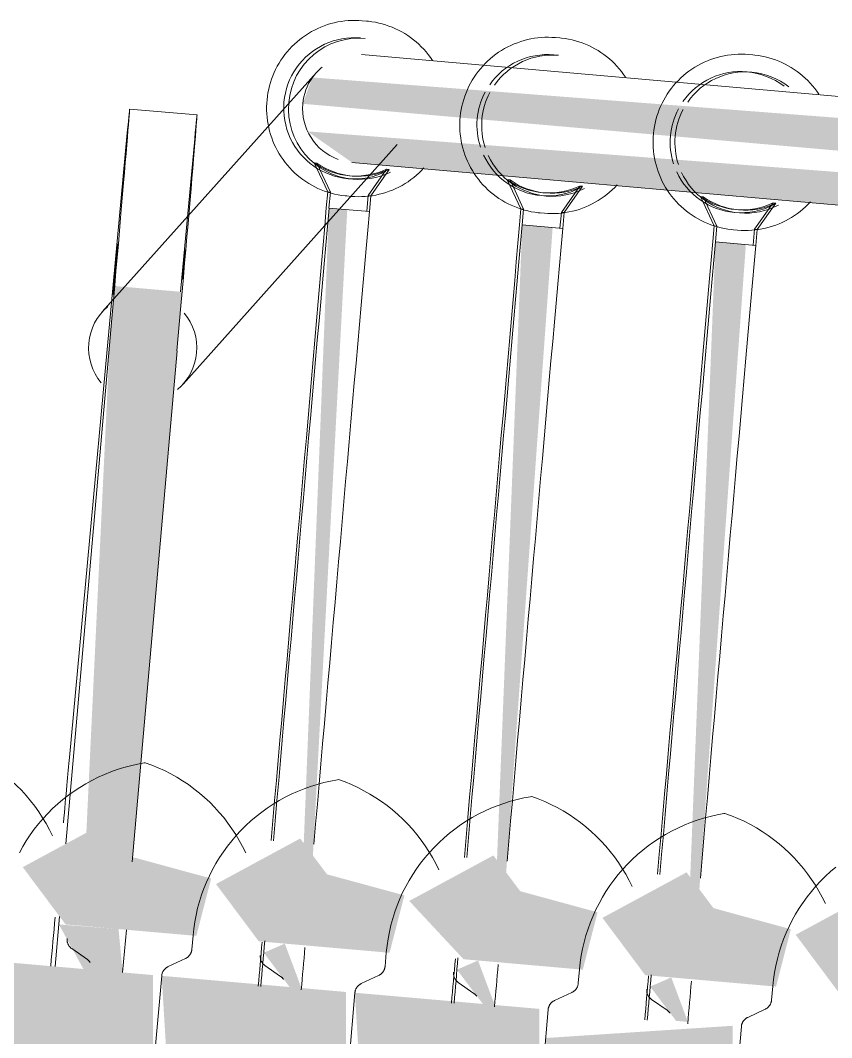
# Model space of a CAD drawing. Header units: metres. Extents: x -4613 to -4328, y -1 to 30.
# Drawn here: x -4356.8384 to -4356.7785, y 16.8737 to 16.9489 of the extents above; entities that cross this region are included whole.
import ezdxf

# ---------------------------------------------------------------- set-up
doc = ezdxf.new("R2010")
doc.units = ezdxf.units.M
doc.layers.add('Q-SPCQ', color=91, linetype='Continuous', lineweight=5)

# ---------------------------------------------------------------- blocks, each defined once
blk = doc.blocks.new('Static Line_Sayfa_Metal Deck_Pan Mount - Up to 15 _ pitch - Max 2 Users-1848787-NORTH EAST')
at = {"layer": 'Q-SPCQ'}
for points in [[(4342.461645, 16.926491), (4342.46394, 16.929767), (4342.465979, 16.930127), (4342.276803, 16.94467), (4342.276095, 16.942724), (4342.345505, 16.936652)], [(4342.465281, 16.922157), (4342.462005, 16.924452), (4342.461645, 16.926491), (4342.276455, 16.940685), (4342.279731, 16.938391), (4342.42375, 16.925791)], [(4342.266807, 16.924464), (4342.267187, 16.928829), (4342.262206, 16.929265), (4342.261826, 16.9249)], [(4342.268236, 16.881258), (4342.269331, 16.885496), (4342.263616, 16.887054), (4342.261631, 16.889697), (4342.255415, 16.886334), (4342.258573, 16.882103)], [(4342.282509, 16.880009), (4342.283603, 16.884248), (4342.277889, 16.885805), (4342.275903, 16.888448), (4342.269687, 16.885085), (4342.272846, 16.880855)], [(4342.296782, 16.878761), (4342.297876, 16.882999), (4342.292162, 16.884556), (4342.290176, 16.8872), (4342.28396, 16.883837), (4342.287971, 16.879532)], [(4342.311055, 16.877512), (4342.312149, 16.88175), (4342.306435, 16.883308), (4342.304449, 16.885951), (4342.298233, 16.882588), (4342.301391, 16.878357)], [(4342.325327, 16.876263), (4342.326421, 16.880502), (4342.320707, 16.882059), (4342.318721, 16.884702), (4342.312505, 16.881339), (4342.315664, 16.877109)], [(4342.265029, 16.870916), (4342.265029, 16.878362), (4342.251403, 16.879554), (4342.251854, 16.872068), (4342.26404, 16.871002)], [(4342.279301, 16.869667), (4342.279301, 16.877113), (4342.265675, 16.878305), (4342.266127, 16.870819), (4342.278312, 16.869753)], [(4342.293574, 16.868418), (4342.293574, 16.875864), (4342.279948, 16.877057), (4342.280399, 16.869571), (4342.292585, 16.868505)], [(4342.307847, 16.867169), (4342.307847, 16.874616), (4342.294037, 16.873712), (4342.294672, 16.868322), (4342.306858, 16.867256)]]:
    blk.add_hatch(color=256, dxfattribs=at).paths.add_polyline_path(points)
h = blk.add_hatch(color=256, dxfattribs=at)
h.paths.add_polyline_path([(4342.276, 16.877402), (4342.274771, 16.880686), (4342.273215, 16.880009), (4342.275125, 16.877479)])
h.paths.add_polyline_path([(4342.276848, 16.887191), (4342.279385, 16.934908), (4342.278034, 16.935026), (4342.27617, 16.888093), (4342.276763, 16.887303)])
h = blk.add_hatch(color=256, dxfattribs=at)
h.paths.add_polyline_path([(4342.290273, 16.876153), (4342.289044, 16.879438), (4342.287488, 16.878761), (4342.289398, 16.87623)])
h.paths.add_polyline_path([(4342.291121, 16.885942), (4342.294555, 16.933581), (4342.292307, 16.933777), (4342.290443, 16.886844), (4342.290492, 16.886779)])
h = blk.add_hatch(color=256, dxfattribs=at)
h.paths.add_polyline_path([(4342.304546, 16.874905), (4342.303316, 16.878189), (4342.30176, 16.877512), (4342.30367, 16.874981)])
h.paths.add_polyline_path([(4342.305393, 16.884693), (4342.308827, 16.932332), (4342.30658, 16.932529), (4342.304716, 16.885595), (4342.305309, 16.884806)])
h = blk.add_hatch(color=256, dxfattribs=at)
h.paths.add_polyline_path([(4342.253913, 16.868877), (4342.253233, 16.871948), (4342.232062, 16.871543), (4342.234041, 16.870615), (4342.251977, 16.869046)])
h.paths.add_polyline_path([(4342.26279, 16.878558), (4342.262491, 16.881761), (4342.258082, 16.882103), (4342.259894, 16.878811), (4342.262491, 16.878584)])
h.paths.add_polyline_path([(4342.263542, 16.887152), (4342.266807, 16.924464), (4342.261826, 16.9249), (4342.260111, 16.888875), (4342.262491, 16.888552), (4342.263137, 16.887692)])
for p, q in [((4342.280807, 16.948837), (4342.28049, 16.948865)), ((4342.29508, 16.947588), (4342.294763, 16.947616)), ((4342.465979, 16.930127), (4342.280428, 16.94636)), ((4342.309353, 16.946339), (4342.309036, 16.946367)), ((4342.277117, 16.945041), (4342.261291, 16.927353)), ((4342.268288, 16.941902), (4342.263307, 16.942337)), ((4342.263134, 16.940575), (4342.258858, 16.894437)), ((4342.267067, 16.92884), (4342.268115, 16.940139)), ((4342.267253, 16.922019), (4342.283079, 16.939707)), ((4342.277936, 16.936211), (4342.276932, 16.938365)), ((4342.276932, 16.938365), (4342.277132, 16.938347)), ((4342.277132, 16.938347), (4342.278137, 16.936193)), ((4342.279731, 16.938391), (4342.465281, 16.922157)), ((4342.282288, 16.937896), (4342.280925, 16.935949)), ((4342.281125, 16.935932), (4342.282488, 16.937879)), ((4342.282288, 16.937896), (4342.282488, 16.937879)), ((4342.292209, 16.934962), (4342.291205, 16.937116)), ((4342.291205, 16.937116), (4342.291405, 16.937098)), ((4342.291405, 16.937098), (4342.292409, 16.934945)), ((4342.296561, 16.936647), (4342.295198, 16.934701)), ((4342.295398, 16.934683), (4342.296761, 16.93663)), ((4342.296561, 16.936647), (4342.296761, 16.93663)), ((4342.277834, 16.935043), (4342.277936, 16.936211)), ((4342.277936, 16.936211), (4342.278137, 16.936193)), ((4342.278137, 16.936193), (4342.278034, 16.935026)), ((4342.279357, 16.935914), (4342.279674, 16.935886)), ((4342.280925, 16.935949), (4342.280823, 16.934782)), ((4342.280925, 16.935949), (4342.281125, 16.935932)), ((4342.281023, 16.934764), (4342.281125, 16.935932)), ((4342.306482, 16.933713), (4342.305478, 16.935867)), ((4342.305478, 16.935867), (4342.305678, 16.93585)), ((4342.305678, 16.93585), (4342.306682, 16.933696)), ((4342.310833, 16.935399), (4342.30947, 16.933452)), ((4342.309671, 16.933435), (4342.311034, 16.935381)), ((4342.310833, 16.935399), (4342.311034, 16.935381)), ((4342.278034, 16.935026), (4342.281023, 16.934764)), ((4342.292107, 16.933795), (4342.292209, 16.934962)), ((4342.292209, 16.934962), (4342.292409, 16.934945)), ((4342.292409, 16.934945), (4342.292307, 16.933777)), ((4342.29363, 16.934665), (4342.293947, 16.934638)), ((4342.295198, 16.934701), (4342.295096, 16.933533)), ((4342.295198, 16.934701), (4342.295398, 16.934683)), ((4342.295296, 16.933516), (4342.295398, 16.934683)), ((4342.292307, 16.933777), (4342.295296, 16.933516)), ((4342.30638, 16.932546), (4342.306482, 16.933713)), ((4342.306482, 16.933713), (4342.306682, 16.933696)), ((4342.306682, 16.933696), (4342.30658, 16.932529)), ((4342.307903, 16.933417), (4342.30822, 16.933389)), ((4342.30947, 16.933452), (4342.309368, 16.932285)), ((4342.30947, 16.933452), (4342.309671, 16.933435)), ((4342.309568, 16.932267), (4342.309671, 16.933435)), ((4342.30658, 16.932529), (4342.309568, 16.932267)), ((4342.258603, 16.888059), (4342.261826, 16.9249)), ((4342.266807, 16.924464), (4342.263505, 16.886728)), ((4342.257809, 16.878993), (4342.258133, 16.882693)), ((4342.263066, 16.88171), (4342.26279, 16.878558)), ((4342.267993, 16.881279), (4342.267903, 16.880256)), ((4342.260191, 16.879504), (4342.259034, 16.880314)), ((4342.26743, 16.87958), (4342.26615, 16.878983)), ((4342.282265, 16.880031), (4342.282176, 16.879007)), ((4342.274464, 16.878255), (4342.273307, 16.879065)), ((4342.296538, 16.878782), (4342.296449, 16.877759)), ((4342.265675, 16.878305), (4342.265029, 16.870916)), ((4342.281702, 16.878331), (4342.280422, 16.877734)), ((4342.288736, 16.877007), (4342.287579, 16.877817)), ((4342.310811, 16.877533), (4342.310721, 16.87651)), ((4342.279948, 16.877057), (4342.279301, 16.869667)), ((4342.295975, 16.877082), (4342.294695, 16.876485)), ((4342.303009, 16.875758), (4342.301852, 16.876568)), ((4342.294221, 16.875808), (4342.293574, 16.868418)), ((4342.310248, 16.875834), (4342.308968, 16.875237)), ((4342.308493, 16.874559), (4342.307847, 16.867169))]:
    blk.add_line(p, q, dxfattribs=at)
at = {"layer": 'Q-SPCQ', "flags": 128}
for points in [[(4342.28049, 16.948865), (4342.280231, 16.948882), (4342.279971, 16.948889), (4342.279711, 16.948886), (4342.279451, 16.948872), (4342.279192, 16.948848), (4342.278935, 16.948814), (4342.278679, 16.948769), (4342.278425, 16.948714), (4342.278173, 16.948649), (4342.277924, 16.948574), (4342.277678, 16.948489), (4342.277436, 16.948394), (4342.277198, 16.94829), (4342.276964, 16.948176), (4342.276735, 16.948053), (4342.276511, 16.947921), (4342.276293, 16.947781), (4342.27608, 16.947631), (4342.275873, 16.947473), (4342.275673, 16.947307), (4342.27548, 16.947133), (4342.275294, 16.946952), (4342.275115, 16.946763), (4342.274944, 16.946567), (4342.274781, 16.946365), (4342.274626, 16.946156), (4342.27448, 16.945941), (4342.274342, 16.94572), (4342.274213, 16.945495), (4342.274094, 16.945264), (4342.273983, 16.945028), (4342.273883, 16.944789), (4342.273792, 16.944545), (4342.27371, 16.944298), (4342.273639, 16.944048), (4342.273578, 16.943796), (4342.273526, 16.943541), (4342.273486, 16.943284), (4342.273455, 16.943026), (4342.273435, 16.942767), (4342.273425, 16.942507), (4342.273425, 16.942247), (4342.273436, 16.941987), (4342.273457, 16.941728), (4342.273489, 16.94147), (4342.273531, 16.941213), (4342.273583, 16.940959), (4342.273645, 16.940706), (4342.273718, 16.940456), (4342.2738, 16.94021), (4342.273892, 16.939967), (4342.273994, 16.939727), (4342.274105, 16.939492), (4342.274225, 16.939262), (4342.274355, 16.939037), (4342.274494, 16.938817), (4342.274641, 16.938602), (4342.274796, 16.938394), (4342.27496, 16.938192), (4342.275132, 16.937997), (4342.275312, 16.937809), (4342.275498, 16.937628), (4342.275692, 16.937455), (4342.275893, 16.93729), (4342.2761, 16.937133), (4342.276313, 16.936984), (4342.276533, 16.936844), (4342.276757, 16.936713), (4342.276987, 16.936591), (4342.277221, 16.936478), (4342.277459, 16.936375), (4342.277702, 16.936281), (4342.277948, 16.936197), (4342.278197, 16.936123), (4342.278449, 16.936059), (4342.278703, 16.936005), (4342.27896, 16.935961), (4342.279217, 16.935928), (4342.279357, 16.935914)], [(4342.285671, 16.945934), (4342.285524, 16.946149), (4342.285368, 16.946357), (4342.285204, 16.946559), (4342.285032, 16.946754), (4342.284853, 16.946942), (4342.284666, 16.947123), (4342.284472, 16.947296), (4342.284272, 16.947461), (4342.284064, 16.947618), (4342.283851, 16.947767), (4342.283632, 16.947907), (4342.283408, 16.948038), (4342.283178, 16.94816), (4342.282944, 16.948273), (4342.282705, 16.948376), (4342.282463, 16.94847), (4342.282217, 16.948554), (4342.281968, 16.948628), (4342.281716, 16.948692), (4342.281461, 16.948746), (4342.281205, 16.94879), (4342.280947, 16.948823), (4342.280807, 16.948837)], [(4342.294763, 16.947616), (4342.294503, 16.947633), (4342.294244, 16.94764), (4342.293984, 16.947637), (4342.293724, 16.947623), (4342.293465, 16.947599), (4342.293207, 16.947565), (4342.292951, 16.94752), (4342.292697, 16.947465), (4342.292445, 16.9474), (4342.292197, 16.947325), (4342.291951, 16.94724), (4342.291709, 16.947146), (4342.291471, 16.947041), (4342.291237, 16.946928), (4342.291008, 16.946805), (4342.290784, 16.946673), (4342.290565, 16.946532), (4342.290353, 16.946382), (4342.290146, 16.946224), (4342.289946, 16.946058), (4342.289753, 16.945884), (4342.289567, 16.945703), (4342.289388, 16.945514), (4342.289217, 16.945318), (4342.289054, 16.945116), (4342.288899, 16.944907), (4342.288752, 16.944692), (4342.288615, 16.944472), (4342.288486, 16.944246), (4342.288366, 16.944015), (4342.288256, 16.94378), (4342.288155, 16.94354), (4342.288064, 16.943296), (4342.287983, 16.943049), (4342.287912, 16.942799), (4342.28785, 16.942547), (4342.287799, 16.942292), (4342.287758, 16.942035), (4342.287728, 16.941777), (4342.287707, 16.941518), (4342.287697, 16.941258), (4342.287698, 16.940998), (4342.287709, 16.940738), (4342.28773, 16.940479), (4342.287762, 16.940221), (4342.287804, 16.939965), (4342.287856, 16.93971), (4342.287918, 16.939457), (4342.28799, 16.939208), (4342.288073, 16.938961), (4342.288165, 16.938718), (4342.288266, 16.938479), (4342.288378, 16.938244), (4342.288498, 16.938013), (4342.288628, 16.937788), (4342.288766, 16.937568), (4342.288913, 16.937354), (4342.289069, 16.937145), (4342.289233, 16.936944), (4342.289405, 16.936748), (4342.289584, 16.93656), (4342.289771, 16.93638), (4342.289965, 16.936206), (4342.290166, 16.936041), (4342.290373, 16.935884), (4342.290586, 16.935735), (4342.290805, 16.935595), (4342.29103, 16.935464), (4342.291259, 16.935342), (4342.291493, 16.935229), (4342.291732, 16.935126), (4342.291974, 16.935032), (4342.292221, 16.934948), (4342.29247, 16.934874), (4342.292722, 16.93481), (4342.292976, 16.934756), (4342.293232, 16.934713), (4342.29349, 16.934679), (4342.29363, 16.934665)], [(4342.299944, 16.944686), (4342.299797, 16.9449), (4342.299641, 16.945108), (4342.299477, 16.94531), (4342.299305, 16.945505), (4342.299126, 16.945693), (4342.298939, 16.945874), (4342.298745, 16.946047), (4342.298544, 16.946212), (4342.298337, 16.946369), (4342.298124, 16.946518), (4342.297905, 16.946658), (4342.29768, 16.946789), (4342.297451, 16.946911), (4342.297217, 16.947024), (4342.296978, 16.947128), (4342.296736, 16.947221), (4342.296489, 16.947305), (4342.29624, 16.947379), (4342.295988, 16.947443), (4342.295734, 16.947497), (4342.295478, 16.947541), (4342.29522, 16.947574), (4342.29508, 16.947588)], [(4342.309036, 16.946367), (4342.308776, 16.946385), (4342.308516, 16.946392), (4342.308256, 16.946388), (4342.307997, 16.946375), (4342.307738, 16.946351), (4342.30748, 16.946316), (4342.307224, 16.946272), (4342.30697, 16.946217), (4342.306718, 16.946152), (4342.306469, 16.946077), (4342.306224, 16.945992), (4342.305981, 16.945897), (4342.305743, 16.945793), (4342.305509, 16.945679), (4342.30528, 16.945556), (4342.305056, 16.945424), (4342.304838, 16.945283), (4342.304625, 16.945134), (4342.304419, 16.944976), (4342.304219, 16.94481), (4342.304025, 16.944636), (4342.303839, 16.944454), (4342.303661, 16.944265), (4342.303489, 16.94407), (4342.303326, 16.943867), (4342.303172, 16.943658), (4342.303025, 16.943444), (4342.302887, 16.943223), (4342.302759, 16.942997), (4342.302639, 16.942766), (4342.302529, 16.942531), (4342.302428, 16.942291), (4342.302337, 16.942048), (4342.302256, 16.941801), (4342.302184, 16.941551), (4342.302123, 16.941298), (4342.302072, 16.941043), (4342.302031, 16.940786), (4342.302, 16.940528), (4342.30198, 16.940269), (4342.30197, 16.940009), (4342.301971, 16.939749), (4342.301982, 16.93949), (4342.302003, 16.93923), (4342.302034, 16.938972), (4342.302076, 16.938716), (4342.302128, 16.938461), (4342.302191, 16.938209), (4342.302263, 16.937959), (4342.302345, 16.937712), (4342.302437, 16.937469), (4342.302539, 16.93723), (4342.30265, 16.936995), (4342.302771, 16.936765), (4342.3029, 16.936539), (4342.303039, 16.936319), (4342.303186, 16.936105), (4342.303342, 16.935897), (4342.303506, 16.935695), (4342.303678, 16.9355), (4342.303857, 16.935312), (4342.304044, 16.935131), (4342.304238, 16.934958), (4342.304438, 16.934792), (4342.304646, 16.934635), (4342.304859, 16.934487), (4342.305078, 16.934347), (4342.305302, 16.934215), (4342.305532, 16.934093), (4342.305766, 16.933981), (4342.306005, 16.933877), (4342.306247, 16.933783), (4342.306493, 16.9337), (4342.306742, 16.933625), (4342.306994, 16.933561), (4342.307249, 16.933508), (4342.307505, 16.933464), (4342.307763, 16.93343), (4342.307903, 16.933417)], [(4342.314216, 16.943437), (4342.314069, 16.943651), (4342.313914, 16.943859), (4342.31375, 16.944061), (4342.313578, 16.944256), (4342.313398, 16.944444), (4342.313212, 16.944625), (4342.313018, 16.944798), (4342.312817, 16.944964), (4342.31261, 16.945121), (4342.312397, 16.945269), (4342.312177, 16.945409), (4342.311953, 16.945541), (4342.311723, 16.945663), (4342.311489, 16.945776), (4342.311251, 16.945879), (4342.311008, 16.945973), (4342.310762, 16.946057), (4342.310513, 16.946131), (4342.310261, 16.946195), (4342.310007, 16.946249), (4342.30975, 16.946292), (4342.309493, 16.946326), (4342.309353, 16.946339)], [(4342.279674, 16.935886), (4342.279934, 16.935869), (4342.280194, 16.935862), (4342.280454, 16.935865), (4342.280713, 16.935879), (4342.280972, 16.935903), (4342.28123, 16.935937), (4342.281486, 16.935982), (4342.28174, 16.936037), (4342.281992, 16.936102), (4342.282241, 16.936177), (4342.282486, 16.936262), (4342.282729, 16.936356), (4342.282967, 16.936461), (4342.283201, 16.936574), (4342.28343, 16.936697), (4342.283654, 16.936829), (4342.283872, 16.93697), (4342.284085, 16.93712), (4342.284291, 16.937278), (4342.284491, 16.937444), (4342.284685, 16.937618), (4342.284871, 16.937799), (4342.285049, 16.937988)], [(4342.293947, 16.934638), (4342.294207, 16.93462), (4342.294466, 16.934613), (4342.294726, 16.934616), (4342.294986, 16.93463), (4342.295245, 16.934654), (4342.295503, 16.934689), (4342.295759, 16.934733), (4342.296013, 16.934788), (4342.296265, 16.934853), (4342.296513, 16.934928), (4342.296759, 16.935013), (4342.297001, 16.935108), (4342.297239, 16.935212), (4342.297473, 16.935326), (4342.297702, 16.935449), (4342.297926, 16.935581), (4342.298145, 16.935722), (4342.298357, 16.935871), (4342.298564, 16.936029), (4342.298764, 16.936195), (4342.298957, 16.936369), (4342.299143, 16.936551), (4342.299322, 16.936739)], [(4342.30822, 16.933389), (4342.308479, 16.933371), (4342.308739, 16.933364), (4342.308999, 16.933368), (4342.309259, 16.933381), (4342.309518, 16.933405), (4342.309775, 16.93344), (4342.310031, 16.933485), (4342.310285, 16.933539), (4342.310537, 16.933604), (4342.310786, 16.933679), (4342.311032, 16.933764), (4342.311274, 16.933859), (4342.311512, 16.933963), (4342.311746, 16.934077), (4342.311975, 16.9342), (4342.312199, 16.934332), (4342.312417, 16.934473), (4342.31263, 16.934622), (4342.312837, 16.93478), (4342.313037, 16.934946), (4342.31323, 16.93512), (4342.313416, 16.935302), (4342.313595, 16.935491)], [(4342.250193, 16.8953), (4342.250674, 16.895124), (4342.251147, 16.894929), (4342.251611, 16.894714), (4342.252067, 16.894482), (4342.252514, 16.894231), (4342.25295, 16.893963), (4342.253374, 16.893678), (4342.253787, 16.893375), (4342.254188, 16.893057), (4342.254576, 16.892723), (4342.25495, 16.892373), (4342.255309, 16.892009), (4342.255654, 16.891631), (4342.255984, 16.891239), (4342.256297, 16.890835), (4342.256594, 16.890418), (4342.256874, 16.889989), (4342.257137, 16.88955), (4342.257382, 16.889101), (4342.257609, 16.888642)], [(4342.255161, 16.887404), (4342.255409, 16.887851), (4342.255676, 16.888289), (4342.255959, 16.888715), (4342.25626, 16.889129), (4342.256576, 16.889531), (4342.256909, 16.88992), (4342.257257, 16.890296), (4342.257619, 16.890657), (4342.257996, 16.891003), (4342.258386, 16.891334), (4342.258789, 16.89165), (4342.259205, 16.891948), (4342.259632, 16.89223), (4342.26007, 16.892495), (4342.260518, 16.892742), (4342.260976, 16.892971), (4342.261443, 16.893181), (4342.261917, 16.893373), (4342.262399, 16.893545), (4342.262888, 16.893698), (4342.263382, 16.893831), (4342.263881, 16.893945), (4342.264384, 16.894038), (4342.264466, 16.894051)], [(4342.264466, 16.894051), (4342.264946, 16.893875), (4342.265419, 16.89368), (4342.265884, 16.893466), (4342.26634, 16.893233), (4342.266786, 16.892983), (4342.267222, 16.892714), (4342.267647, 16.892429), (4342.26806, 16.892127), (4342.268461, 16.891808), (4342.268848, 16.891474), (4342.269222, 16.891125), (4342.269582, 16.89076), (4342.269927, 16.890382), (4342.270256, 16.88999), (4342.27057, 16.889586), (4342.270867, 16.889169), (4342.271147, 16.888741), (4342.27141, 16.888302), (4342.271655, 16.887852), (4342.271882, 16.887393)], [(4342.267993, 16.881279), (4342.268048, 16.881788), (4342.268123, 16.882295), (4342.268218, 16.882797), (4342.268333, 16.883296), (4342.268468, 16.88379), (4342.268623, 16.884278), (4342.268797, 16.884759), (4342.268991, 16.885233), (4342.269203, 16.885698), (4342.269433, 16.886155), (4342.269682, 16.886603), (4342.269948, 16.88704), (4342.270232, 16.887466), (4342.270532, 16.88788), (4342.270849, 16.888282), (4342.271182, 16.888671), (4342.271529, 16.889047), (4342.271892, 16.889408), (4342.272269, 16.889755), (4342.272659, 16.890086), (4342.273062, 16.890401), (4342.273478, 16.8907), (4342.273905, 16.890982), (4342.274343, 16.891246), (4342.274791, 16.891493), (4342.275249, 16.891722), (4342.275716, 16.891933), (4342.27619, 16.892124), (4342.276672, 16.892296), (4342.277161, 16.892449), (4342.277655, 16.892583), (4342.278154, 16.892696), (4342.278657, 16.89279), (4342.278738, 16.892803)], [(4342.278738, 16.892803), (4342.279219, 16.892626), (4342.279692, 16.892431), (4342.280157, 16.892217), (4342.280613, 16.891984), (4342.281059, 16.891734), (4342.281495, 16.891466), (4342.28192, 16.89118), (4342.282333, 16.890878), (4342.282734, 16.89056), (4342.283121, 16.890225), (4342.283495, 16.889876), (4342.283855, 16.889512), (4342.2842, 16.889133), (4342.284529, 16.888742), (4342.284842, 16.888337), (4342.285139, 16.88792), (4342.28542, 16.887492), (4342.285682, 16.887053), (4342.285927, 16.886603), (4342.286154, 16.886145)], [(4342.282265, 16.880031), (4342.28232, 16.88054), (4342.282395, 16.881046), (4342.282491, 16.881549), (4342.282606, 16.882047), (4342.282741, 16.882541), (4342.282896, 16.883029), (4342.28307, 16.88351), (4342.283263, 16.883984), (4342.283475, 16.88445), (4342.283706, 16.884907), (4342.283955, 16.885354), (4342.284221, 16.885791), (4342.284505, 16.886217), (4342.284805, 16.886632), (4342.285122, 16.887034), (4342.285454, 16.887423), (4342.285802, 16.887798), (4342.286165, 16.888159), (4342.286541, 16.888506), (4342.286932, 16.888837), (4342.287335, 16.889152), (4342.28775, 16.889451), (4342.288178, 16.889733), (4342.288616, 16.889998), (4342.289064, 16.890245), (4342.289522, 16.890473), (4342.289988, 16.890684), (4342.290463, 16.890875), (4342.290945, 16.891048), (4342.291433, 16.891201), (4342.291927, 16.891334), (4342.292426, 16.891447), (4342.29293, 16.891541), (4342.293011, 16.891554)], [(4342.293011, 16.891554), (4342.293492, 16.891378), (4342.293965, 16.891182), (4342.29443, 16.890968), (4342.294886, 16.890736), (4342.295332, 16.890485), (4342.295768, 16.890217), (4342.296193, 16.889932), (4342.296606, 16.889629), (4342.297006, 16.889311), (4342.297394, 16.888977), (4342.297768, 16.888627), (4342.298127, 16.888263), (4342.298472, 16.887885), (4342.298802, 16.887493), (4342.299115, 16.887088), (4342.299412, 16.886672), (4342.299692, 16.886243), (4342.299955, 16.885804), (4342.3002, 16.885355), (4342.300427, 16.884896)], [(4342.296538, 16.878782), (4342.296593, 16.879291), (4342.296668, 16.879797), (4342.296763, 16.8803), (4342.296879, 16.880799), (4342.297014, 16.881292), (4342.297169, 16.88178), (4342.297343, 16.882261), (4342.297536, 16.882735), (4342.297748, 16.883201), (4342.297979, 16.883658), (4342.298227, 16.884105), (4342.298494, 16.884542), (4342.298777, 16.884969), (4342.299078, 16.885383), (4342.299394, 16.885785), (4342.299727, 16.886174), (4342.300075, 16.886549), (4342.300437, 16.886911), (4342.300814, 16.887257), (4342.301204, 16.887588), (4342.301608, 16.887903), (4342.302023, 16.888202), (4342.30245, 16.888484), (4342.302888, 16.888749), (4342.303337, 16.888996), (4342.303794, 16.889225), (4342.304261, 16.889435), (4342.304736, 16.889627), (4342.305218, 16.889799), (4342.305706, 16.889952), (4342.3062, 16.890085), (4342.306699, 16.890199), (4342.307202, 16.890292), (4342.307284, 16.890305)], [(4342.307284, 16.890305), (4342.307764, 16.890129), (4342.308237, 16.889934), (4342.308702, 16.88972), (4342.309158, 16.889487), (4342.309605, 16.889237), (4342.31004, 16.888968), (4342.310465, 16.888683), (4342.310878, 16.888381), (4342.311279, 16.888062), (4342.311667, 16.887728), (4342.312041, 16.887378), (4342.3124, 16.887014), (4342.312745, 16.886636), (4342.313074, 16.886244), (4342.313388, 16.88584), (4342.313685, 16.885423), (4342.313965, 16.884995), (4342.314228, 16.884555), (4342.314473, 16.884106), (4342.3147, 16.883647)], [(4342.310811, 16.877533), (4342.310866, 16.878042), (4342.310941, 16.878548), (4342.311036, 16.879051), (4342.311151, 16.87955), (4342.311287, 16.880044), (4342.311441, 16.880531), (4342.311615, 16.881013), (4342.311809, 16.881487), (4342.312021, 16.881952), (4342.312251, 16.882409), (4342.3125, 16.882857), (4342.312766, 16.883294), (4342.31305, 16.88372), (4342.31335, 16.884134), (4342.313667, 16.884536), (4342.314, 16.884925), (4342.314347, 16.885301), (4342.31471, 16.885662), (4342.315087, 16.886008), (4342.315477, 16.88634)], [(4342.258685, 16.881063), (4342.258683, 16.88103), (4342.258682, 16.880997), (4342.258682, 16.880964), (4342.258684, 16.880931), (4342.258687, 16.880898), (4342.258691, 16.880865), (4342.258697, 16.880832), (4342.258704, 16.8808), (4342.258712, 16.880768), (4342.258722, 16.880737), (4342.258733, 16.880705), (4342.258745, 16.880675), (4342.258758, 16.880644), (4342.258772, 16.880615), (4342.258788, 16.880586), (4342.258805, 16.880557), (4342.258823, 16.880529), (4342.258842, 16.880502), (4342.258862, 16.880476), (4342.258883, 16.880451), (4342.258905, 16.880426), (4342.258928, 16.880402), (4342.258952, 16.88038), (4342.258977, 16.880358), (4342.259003, 16.880337), (4342.259029, 16.880318)], [(4342.26743, 16.87958), (4342.267459, 16.879594), (4342.267488, 16.87961), (4342.267517, 16.879627), (4342.267544, 16.879645), (4342.267571, 16.879664), (4342.267597, 16.879684), (4342.267623, 16.879705), (4342.267647, 16.879727), (4342.267671, 16.879751), (4342.267693, 16.879775), (4342.267715, 16.8798), (4342.267736, 16.879825), (4342.267755, 16.879852), (4342.267774, 16.879879), (4342.267791, 16.879907), (4342.267807, 16.879936), (4342.267823, 16.879966), (4342.267836, 16.879996), (4342.267849, 16.880026), (4342.267861, 16.880057), (4342.267871, 16.880088), (4342.26788, 16.88012), (4342.267887, 16.880152), (4342.267894, 16.880185), (4342.267899, 16.880217), (4342.267903, 16.88025)], [(4342.260191, 16.879504), (4342.260218, 16.879485), (4342.260243, 16.879464), (4342.260268, 16.879442), (4342.260293, 16.87942), (4342.260316, 16.879396), (4342.260338, 16.879372), (4342.26036, 16.879347), (4342.26038, 16.879321), (4342.260399, 16.879294)], [(4342.272958, 16.879814), (4342.272955, 16.879781), (4342.272955, 16.879748), (4342.272955, 16.879715), (4342.272957, 16.879682), (4342.27296, 16.879649), (4342.272964, 16.879616), (4342.27297, 16.879584), (4342.272977, 16.879551), (4342.272985, 16.879519), (4342.272995, 16.879488), (4342.273005, 16.879457), (4342.273017, 16.879426), (4342.273031, 16.879396), (4342.273045, 16.879366), (4342.273061, 16.879337), (4342.273078, 16.879308), (4342.273095, 16.879281), (4342.273114, 16.879254), (4342.273134, 16.879227), (4342.273156, 16.879202), (4342.273178, 16.879177), (4342.273201, 16.879154), (4342.273225, 16.879131), (4342.27325, 16.879109), (4342.273275, 16.879089), (4342.273302, 16.879069)], [(4342.265675, 16.878305), (4342.265679, 16.878338), (4342.265684, 16.878371), (4342.26569, 16.878403), (4342.265697, 16.878436), (4342.265706, 16.878468), (4342.265716, 16.878499), (4342.265727, 16.87853), (4342.26574, 16.878561), (4342.265753, 16.878591), (4342.265768, 16.87862), (4342.265784, 16.878649), (4342.265802, 16.878678), (4342.26582, 16.878705), (4342.265839, 16.878732), (4342.26586, 16.878758), (4342.265881, 16.878783), (4342.265904, 16.878807), (4342.265927, 16.878831), (4342.265952, 16.878853), (4342.265977, 16.878874), (4342.266003, 16.878895), (4342.26603, 16.878914), (4342.266057, 16.878932), (4342.266086, 16.87895), (4342.266115, 16.878965), (4342.266144, 16.87898)], [(4342.281702, 16.878331), (4342.281732, 16.878345), (4342.281761, 16.878361), (4342.281789, 16.878378), (4342.281817, 16.878396), (4342.281844, 16.878415), (4342.28187, 16.878435), (4342.281895, 16.878457), (4342.28192, 16.878479), (4342.281944, 16.878502), (4342.281966, 16.878526), (4342.281988, 16.878551), (4342.282008, 16.878577), (4342.282028, 16.878603), (4342.282046, 16.878631), (4342.282064, 16.878659), (4342.28208, 16.878687), (4342.282095, 16.878717), (4342.282109, 16.878747), (4342.282122, 16.878777), (4342.282133, 16.878808), (4342.282143, 16.87884), (4342.282152, 16.878872), (4342.28216, 16.878904), (4342.282167, 16.878936), (4342.282172, 16.878969), (4342.282175, 16.879001)], [(4342.274464, 16.878255), (4342.27449, 16.878236), (4342.274516, 16.878215), (4342.274541, 16.878194), (4342.274565, 16.878171), (4342.274589, 16.878148), (4342.274611, 16.878123), (4342.274632, 16.878098), (4342.274653, 16.878072), (4342.274672, 16.878045)], [(4342.28723, 16.878565), (4342.287228, 16.878532), (4342.287227, 16.878499), (4342.287228, 16.878466), (4342.287229, 16.878433), (4342.287232, 16.8784), (4342.287237, 16.878368), (4342.287243, 16.878335), (4342.28725, 16.878303), (4342.287258, 16.878271), (4342.287267, 16.878239), (4342.287278, 16.878208), (4342.28729, 16.878177), (4342.287303, 16.878147), (4342.287318, 16.878117), (4342.287333, 16.878088), (4342.28735, 16.87806), (4342.287368, 16.878032), (4342.287387, 16.878005), (4342.287407, 16.877979), (4342.287428, 16.877953), (4342.28745, 16.877929), (4342.287473, 16.877905), (4342.287497, 16.877882), (4342.287522, 16.877861), (4342.287548, 16.87784), (4342.287575, 16.87782)], [(4342.279948, 16.877057), (4342.279951, 16.877089), (4342.279956, 16.877122), (4342.279962, 16.877155), (4342.27997, 16.877187), (4342.279979, 16.877219), (4342.279989, 16.87725), (4342.28, 16.877281), (4342.280012, 16.877312), (4342.280026, 16.877342), (4342.280041, 16.877372), (4342.280057, 16.877401), (4342.280074, 16.877429), (4342.280093, 16.877456), (4342.280112, 16.877483), (4342.280133, 16.877509), (4342.280154, 16.877534), (4342.280177, 16.877559), (4342.2802, 16.877582), (4342.280224, 16.877604), (4342.28025, 16.877626), (4342.280276, 16.877646), (4342.280302, 16.877665), (4342.28033, 16.877684), (4342.280358, 16.877701), (4342.280387, 16.877717), (4342.280417, 16.877732)], [(4342.295975, 16.877082), (4342.296005, 16.877097), (4342.296034, 16.877113), (4342.296062, 16.877129), (4342.29609, 16.877147), (4342.296117, 16.877166), (4342.296143, 16.877187), (4342.296168, 16.877208), (4342.296193, 16.87723), (4342.296216, 16.877253), (4342.296239, 16.877277), (4342.29626, 16.877302), (4342.296281, 16.877328), (4342.296301, 16.877355), (4342.296319, 16.877382), (4342.296337, 16.87741), (4342.296353, 16.877439), (4342.296368, 16.877468), (4342.296382, 16.877498), (4342.296395, 16.877529), (4342.296406, 16.87756), (4342.296416, 16.877591), (4342.296425, 16.877623), (4342.296433, 16.877655), (4342.296439, 16.877687), (4342.296444, 16.87772), (4342.296448, 16.877753)], [(4342.301503, 16.877317), (4342.301501, 16.877284), (4342.3015, 16.877251), (4342.3015, 16.877218), (4342.301502, 16.877185), (4342.301505, 16.877152), (4342.30151, 16.877119), (4342.301515, 16.877086), (4342.301522, 16.877054), (4342.30153, 16.877022), (4342.30154, 16.87699), (4342.301551, 16.876959), (4342.301563, 16.876928), (4342.301576, 16.876898), (4342.301591, 16.876869), (4342.301606, 16.876839), (4342.301623, 16.876811), (4342.301641, 16.876783), (4342.30166, 16.876756), (4342.30168, 16.87673), (4342.301701, 16.876705), (4342.301723, 16.87668), (4342.301746, 16.876656), (4342.30177, 16.876634), (4342.301795, 16.876612), (4342.301821, 16.876591), (4342.301847, 16.876571)], [(4342.288736, 16.877007), (4342.288763, 16.876987), (4342.288789, 16.876967), (4342.288814, 16.876945), (4342.288838, 16.876923), (4342.288861, 16.876899), (4342.288884, 16.876875), (4342.288905, 16.876849), (4342.288925, 16.876823), (4342.288944, 16.876796)], [(4342.294221, 16.875808), (4342.294224, 16.875841), (4342.294229, 16.875874), (4342.294235, 16.875906), (4342.294243, 16.875938), (4342.294251, 16.87597), (4342.294261, 16.876002), (4342.294273, 16.876033), (4342.294285, 16.876063), (4342.294299, 16.876094), (4342.294314, 16.876123), (4342.29433, 16.876152), (4342.294347, 16.87618), (4342.294365, 16.876208), (4342.294385, 16.876235), (4342.294405, 16.876261), (4342.294427, 16.876286), (4342.294449, 16.87631), (4342.294473, 16.876333), (4342.294497, 16.876356), (4342.294522, 16.876377), (4342.294548, 16.876397), (4342.294575, 16.876417), (4342.294603, 16.876435), (4342.294631, 16.876452), (4342.29466, 16.876468), (4342.29469, 16.876483)], [(4342.310248, 16.875834), (4342.310277, 16.875848), (4342.310306, 16.875864), (4342.310335, 16.875881), (4342.310362, 16.875899), (4342.310389, 16.875918), (4342.310416, 16.875938), (4342.310441, 16.875959), (4342.310465, 16.875981), (4342.310489, 16.876004), (4342.310512, 16.876029), (4342.310533, 16.876053), (4342.310554, 16.876079), (4342.310573, 16.876106), (4342.310592, 16.876133), (4342.310609, 16.876161), (4342.310626, 16.87619), (4342.310641, 16.876219), (4342.310655, 16.876249), (4342.310667, 16.87628), (4342.310679, 16.876311), (4342.310689, 16.876342), (4342.310698, 16.876374), (4342.310706, 16.876406), (4342.310712, 16.876439), (4342.310717, 16.876471), (4342.310721, 16.876504)], [(4342.303009, 16.875758), (4342.303036, 16.875739), (4342.303062, 16.875718), (4342.303087, 16.875696), (4342.303111, 16.875674), (4342.303134, 16.87565), (4342.303156, 16.875626), (4342.303178, 16.875601), (4342.303198, 16.875574), (4342.303217, 16.875547)], [(4342.308493, 16.874559), (4342.308497, 16.874592), (4342.308502, 16.874625), (4342.308508, 16.874657), (4342.308515, 16.87469), (4342.308524, 16.874721), (4342.308534, 16.874753), (4342.308545, 16.874784), (4342.308558, 16.874815), (4342.308572, 16.874845), (4342.308586, 16.874874), (4342.308603, 16.874903), (4342.30862, 16.874932), (4342.308638, 16.874959), (4342.308657, 16.874986), (4342.308678, 16.875012), (4342.308699, 16.875037), (4342.308722, 16.875061), (4342.308745, 16.875085), (4342.30877, 16.875107), (4342.308795, 16.875128), (4342.308821, 16.875149), (4342.308848, 16.875168), (4342.308875, 16.875186), (4342.308904, 16.875203), (4342.308933, 16.875219), (4342.308962, 16.875234)]]:
    blk.add_lwpolyline(points, dxfattribs=at)
at = {"layer": 'Q-SPCQ'}
for centre, major_axis, ratio, start_param, end_param in [((4342.279907, 16.942391), (0.000455, 0.005199), 0.999997, 6.283179, 9.424772), ((4342.280257, 16.94236), (0.000455, 0.005199), 0.999997, 0.000022, 3.141614), ((4342.29418, 16.941142), (0.000455, 0.005199), 0.999997, 6.283179, 7.330377), ((4342.29453, 16.941111), (0.000455, 0.005199), 0.999997, 6.283161, 7.330359), ((4342.280098, 16.942374), (0.000349, 0.003985), 0.999997, 0.785395, 1.047195), ((4342.308453, 16.939893), (0.000455, 0.005199), 0.999997, 6.283179, 7.330377), ((4342.308803, 16.939863), (0.000455, 0.005199), 0.999997, 0.000012, 1.04721), ((4342.308453, 16.939893), (0.000455, 0.005199), 0.999997, 5.711593, 6.283194), ((4342.308803, 16.939863), (0.000455, 0.005199), 0.999997, 5.711303, 6.283209), ((4342.28008, 16.942376), (0.000349, 0.003985), 0.999997, 1.047189, 1.570788), ((4342.29418, 16.941142), (0.000455, 0.005199), 0.999997, 1.169528, 1.972112), ((4342.29453, 16.941111), (0.000455, 0.005199), 0.999997, 1.169496, 1.972081), ((4342.261782, 16.924904), (0.001525, 0.017433), 0.002511, 4.712389, 6.736971), ((4342.266763, 16.924468), (0.001525, 0.017433), 0.002511, 4.712389, 6.736971), ((4342.28008, 16.942376), (0.000349, 0.003985), 0.999997, 1.570806, 2.879803), ((4342.308453, 16.939893), (0.000455, 0.005199), 0.999997, 1.169529, 1.972113), ((4342.308803, 16.939863), (0.000455, 0.005199), 0.999997, 1.169508, 1.972093), ((4342.29418, 16.941142), (0.000455, 0.005199), 0.999997, 2.09441, 3.141608), ((4342.29453, 16.941111), (0.000455, 0.005199), 0.999997, 2.094417, 3.141614), ((4342.280012, 16.94272), (0.000465, 0.005314), 0.999997, 2.613462, 3.669795), ((4342.280212, 16.942703), (0.000465, 0.005314), 0.999997, 2.613445, 3.669779), ((4342.279907, 16.942391), (0.000455, 0.005199), 0.999997, 3.141614, 3.688323), ((4342.280257, 16.94236), (0.000455, 0.005199), 0.999997, 3.141645, 3.68866), ((4342.308453, 16.939893), (0.000455, 0.005199), 0.999997, 2.094426, 3.141624), ((4342.308803, 16.939863), (0.000455, 0.005199), 0.999997, 2.094387, 3.141584), ((4342.294284, 16.941472), (0.000465, 0.005314), 0.999997, 2.61345, 3.669784), ((4342.294484, 16.941454), (0.000465, 0.005314), 0.999997, 2.613429, 3.669763), ((4342.29418, 16.941142), (0.000455, 0.005199), 0.999997, 3.141614, 3.700769), ((4342.29453, 16.941111), (0.000455, 0.005199), 0.999997, 3.141603, 3.701063), ((4342.308557, 16.940223), (0.000465, 0.005314), 0.999997, 2.613437, 3.669771), ((4342.308757, 16.940205), (0.000465, 0.005314), 0.999997, 2.613429, 3.669763), ((4342.308453, 16.939893), (0.000455, 0.005199), 0.999997, 3.141614, 3.713215), ((4342.308803, 16.939863), (0.000455, 0.005199), 0.999997, 3.141575, 3.71348), ((4342.274975, 16.904175), (0.006101, 0.069734), 0.002511, 4.482998, 5.171172), ((4342.27549, 16.90413), (0.006101, 0.069734), 0.002511, 1.112013, 1.800188), ((4342.278478, 16.903869), (0.006101, 0.069734), 0.002511, 1.112013, 1.800188), ((4342.289248, 16.902926), (0.006101, 0.069734), 0.002511, 4.482998, 5.171172), ((4342.289762, 16.902881), (0.006101, 0.069734), 0.002511, 1.112013, 1.800188), ((4342.292751, 16.90262), (0.006101, 0.069734), 0.002511, 1.112013, 1.800188), ((4342.261782, 16.924904), (0.000654, 0.007471), 0.002511, 5.235988, 7.330383), ((4342.303521, 16.901678), (0.006101, 0.069734), 0.002511, 4.482998, 5.171172), ((4342.304035, 16.901633), (0.006101, 0.069734), 0.002511, 1.112013, 1.800188), ((4342.307024, 16.901371), (0.006101, 0.069734), 0.002511, 1.112013, 1.800188), ((4342.266763, 16.924468), (0.000654, 0.007471), 0.002511, 5.497787, 7.068583), ((4342.264272, 16.924686), (0.000348, 0.003985), 0.999997, 0.78535, 1.570749), ((4342.264272, 16.924686), (0.000349, 0.003985), 0.999997, 4.712382, 5.49778), ((4342.264272, 16.924686), (0.000349, 0.003985), 0.999997, 1.570817, 2.356215), ((4342.264272, 16.924686), (0.000349, 0.003985), 0.999997, 3.927015, 4.712413), ((4342.257506, 16.878766), (0.001525, 0.017433), 0.002511, 0.453786, 0.90059), ((4342.257506, 16.878766), (0.001525, 0.017433), 0.002511, 1.347394, 1.556242), ((4342.274975, 16.904175), (0.006101, 0.069734), 0.002511, 4.320797, 4.370837), ((4342.27549, 16.90413), (0.006101, 0.069734), 0.002511, 1.910942, 1.962388), ((4342.278478, 16.903869), (0.006101, 0.069734), 0.002511, 1.914257, 1.962388), ((4342.289248, 16.902926), (0.006101, 0.069734), 0.002511, 4.320797, 4.370837), ((4342.289762, 16.902881), (0.006101, 0.069734), 0.002511, 1.910942, 1.962388), ((4342.292751, 16.90262), (0.006101, 0.069734), 0.002511, 1.914257, 1.962388), ((4342.303521, 16.901678), (0.006101, 0.069734), 0.002511, 4.320797, 4.370837), ((4342.304035, 16.901633), (0.006101, 0.069734), 0.002511, 1.910942, 1.962388), ((4342.307024, 16.901371), (0.006101, 0.069734), 0.002511, 1.914257, 1.962388)]:
    blk.add_ellipse(centre, major_axis=major_axis, ratio=ratio, start_param=start_param, end_param=end_param, dxfattribs=at)

msp = doc.modelspace()

# ---------------------------------------------------------------- block references
at = {"layer": 'Q-SPCQ'}
msp.add_blockref('Static Line_Sayfa_Metal Deck_Pan Mount - Up to 15 _ pitch - Max 2 Users-1848787-NORTH EAST', (-8699.093638, 0), dxfattribs=at)

doc.saveas('drawing.dxf')
